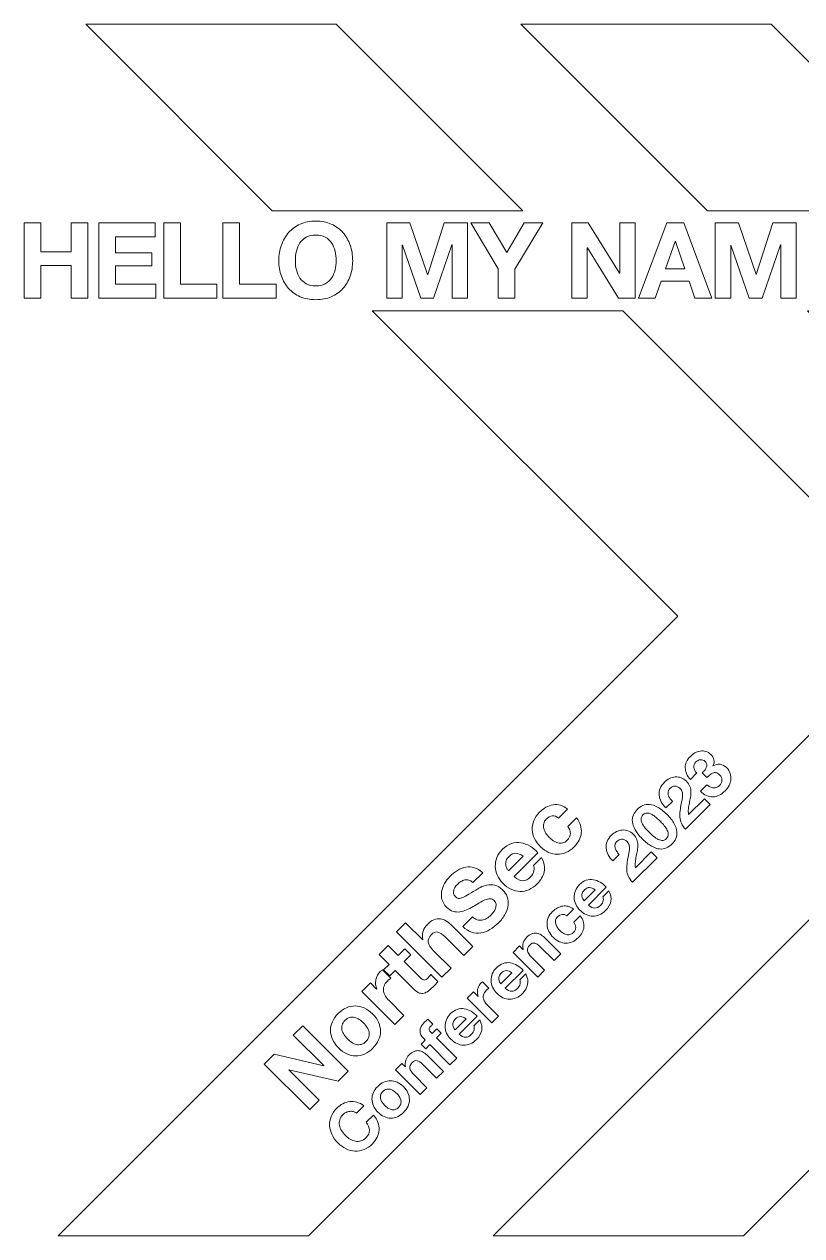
# Model space of a CAD drawing. Extents: x 460 to 1560, y 165 to 1069.
# Drawn here: x 460 to 1040, y 165 to 1069 of the extents above; entities that cross this region are included whole.
import ezdxf

# ---------------------------------------------------------------- set-up
doc = ezdxf.new("R2010")
doc.units = 0
doc.header["$MEASUREMENT"] = 0
doc.layers.add('pyramid', color=7, linetype='Continuous', lineweight=0)

# ---------------------------------------------------------------- blocks, each defined once
blk = doc.blocks.new('Block_0')
at = {"layer": 'pyramid', "color": 18, "lineweight": 0, "true_color": 0x000000}
for points in [[(831.45, 929.46), (692.36, 1068.55), (505.66, 1068.55), (644.75, 929.46)], [(1155.92, 929.46), (1016.83, 1068.55), (830.13, 1068.55), (969.22, 929.46)], [(472.11, 920.4), (472.11, 898.91), (494.78, 898.91), (494.78, 920.4), (507.1, 920.4), (507.1, 864.39), (494.78, 864.39), (494.78, 888.55), (472.11, 888.55), (472.11, 864.39), (459.79, 864.39), (459.79, 920.4)], [(557.38, 920.4), (557.38, 910.05), (527.81, 910.05), (527.81, 898.05), (554.95, 898.05), (554.95, 888.47), (527.81, 888.47), (527.81, 874.75), (558.01, 874.75), (558.01, 864.39), (515.49, 864.39), (515.49, 920.4)], [(576.21, 920.4), (576.21, 874.75), (603.5, 874.75), (603.5, 864.39), (563.89, 864.39), (563.89, 920.4)], [(620.29, 920.4), (620.29, 874.75), (647.59, 874.75), (647.59, 864.39), (607.97, 864.39), (607.97, 920.4)], [(747.37, 920.4), (760.47, 881.89), (760.62, 881.89), (773.02, 920.4), (790.35, 920.4), (790.35, 864.39), (778.82, 864.39), (778.82, 904.09), (778.67, 904.09), (764.94, 864.39), (755.45, 864.39), (741.72, 903.69), (741.56, 903.69), (741.56, 864.39), (730.03, 864.39), (730.03, 920.4)], [(792.71, 920.4), (806.52, 920.4), (819.61, 898.28), (832.64, 920.4), (846.36, 920.4), (825.58, 885.89), (825.58, 864.39), (813.26, 864.39), (813.26, 886.2)], [(880.25, 920.4), (903.63, 882.83), (903.79, 882.83), (903.79, 920.4), (915.32, 920.4), (915.32, 864.39), (903, 864.39), (879.7, 901.89), (879.55, 901.89), (879.55, 864.39), (868.02, 864.39), (868.02, 920.4)], [(951.64, 920.4), (972.58, 864.39), (959.8, 864.39), (955.56, 876.87), (934.62, 876.87), (930.22, 864.39), (917.83, 864.39), (939.01, 920.4)], [(992.35, 920.4), (1005.45, 881.89), (1005.61, 881.89), (1018, 920.4), (1035.34, 920.4), (1035.34, 864.39), (1023.81, 864.39), (1023.81, 904.09), (1023.65, 904.09), (1009.92, 864.39), (1000.43, 864.39), (986.7, 903.69), (986.54, 903.69), (986.54, 864.39), (975.01, 864.39), (975.01, 920.4)], [(952.34, 886.04), (945.28, 906.6), (945.13, 906.6), (937.83, 886.04)], [(906.04, 854.87), (719.34, 854.87), (947.08, 627.14), (485.04, 165.1), (671.74, 165.1), (1133.77, 627.14)], [(1230.51, 854.87), (1043.81, 854.87), (1271.55, 627.14), (809.51, 165.1), (996.21, 165.1), (1458.24, 627.14)], [(672.67, 259.2), (638.78, 293.09), (646.19, 300.49), (683.06, 291.9), (683.16, 292), (660.42, 314.73), (667.4, 321.7), (701.28, 287.82), (693.83, 280.37), (657.06, 288.96), (656.96, 288.86), (679.64, 266.18)]]:
    blk.add_lwpolyline(points, close=True, dxfattribs=at)
for points, knots in [([(651.51, 903.81), (652.76, 907.39), (654.57, 910.52), (656.92, 913.19), (659.28, 915.85), (662.16, 917.94), (665.59, 919.46), (669.01, 920.98), (672.87, 921.74), (677.16, 921.74), (681.5, 921.74), (685.37, 920.98), (688.77, 919.46), (692.17, 917.94), (695.05, 915.85), (697.4, 913.19), (699.75, 910.52), (701.56, 907.39), (702.81, 903.81), (704.07, 900.23), (704.69, 896.35), (704.69, 892.16), (704.69, 888.08), (704.07, 884.28), (702.81, 880.75), (701.56, 877.22), (699.75, 874.15), (697.4, 871.53), (695.05, 868.92), (692.17, 866.86), (688.77, 865.37), (685.37, 863.88), (681.5, 863.14), (677.16, 863.14), (672.87, 863.14), (669.01, 863.88), (665.59, 865.37), (662.16, 866.86), (659.28, 868.92), (656.92, 871.53), (654.57, 874.15), (652.76, 877.22), (651.51, 880.75), (650.25, 884.28), (649.63, 888.08), (649.63, 892.16), (649.63, 896.35), (650.25, 900.23), (651.51, 903.81)], [0, 0, 0, 0, 1, 1, 1, 2, 2, 2, 3, 3, 3, 4, 4, 4, 5, 5, 5, 6, 6, 6, 7, 7, 7, 8, 8, 8, 9, 9, 9, 10, 10, 10, 11, 11, 11, 12, 12, 12, 13, 13, 13, 14, 14, 14, 15, 15, 15, 16, 16, 16, 16]), ([(662.77, 885.3), (663.32, 883.08), (664.19, 881.08), (665.39, 879.3), (666.6, 877.52), (668.17, 876.09), (670.1, 875.02), (672.04, 873.95), (674.39, 873.41), (677.16, 873.41), (679.93, 873.41), (682.29, 873.95), (684.22, 875.02), (686.15, 876.09), (687.72, 877.52), (688.93, 879.3), (690.13, 881.08), (691.01, 883.08), (691.56, 885.3), (692.1, 887.52), (692.38, 889.81), (692.38, 892.16), (692.38, 894.62), (692.1, 897), (691.56, 899.3), (691.01, 901.6), (690.13, 903.66), (688.93, 905.46), (687.72, 907.26), (686.15, 908.7), (684.22, 909.77), (682.29, 910.84), (679.93, 911.38), (677.16, 911.38), (674.39, 911.38), (672.04, 910.84), (670.1, 909.77), (668.17, 908.7), (666.6, 907.26), (665.39, 905.46), (664.19, 903.66), (663.32, 901.6), (662.77, 899.3), (662.22, 897), (661.94, 894.62), (661.94, 892.16), (661.94, 889.81), (662.22, 887.52), (662.77, 885.3)], [0, 0, 0, 0, 1, 1, 1, 2, 2, 2, 3, 3, 3, 4, 4, 4, 5, 5, 5, 6, 6, 6, 7, 7, 7, 8, 8, 8, 9, 9, 9, 10, 10, 10, 11, 11, 11, 12, 12, 12, 13, 13, 13, 14, 14, 14, 15, 15, 15, 16, 16, 16, 16]), ([(985.31, 500.81), (984.55, 499.34), (983.57, 497.99), (982.36, 496.78), (980.96, 495.38), (979.48, 494.31), (977.93, 493.56), (976.37, 492.82), (974.81, 492.42), (973.23, 492.39), (971.65, 492.35), (970.09, 492.67), (968.53, 493.35), (966.98, 494.03), (965.49, 495.1), (964.06, 496.57), (964.06, 496.57), (968.87, 501.38), (968.87, 501.38), (969.56, 500.73), (970.3, 500.21), (971.09, 499.79), (971.89, 499.38), (972.68, 499.13), (973.48, 499.04), (974.27, 498.96), (975.07, 499.06), (975.86, 499.33), (976.66, 499.6), (977.42, 500.1), (978.16, 500.84), (979.3, 501.98), (979.91, 503.29), (979.99, 504.77), (980.07, 506.26), (979.51, 507.6), (978.3, 508.81), (977.35, 509.76), (976.44, 510.3), (975.58, 510.43), (974.71, 510.56), (973.88, 510.46), (973.09, 510.11), (972.29, 509.77), (971.54, 509.28), (970.83, 508.64), (970.11, 508), (969.45, 507.37), (968.83, 506.75), (968.83, 506.75), (965.27, 510.31), (965.27, 510.31), (965.87, 510.81), (966.45, 511.39), (967.02, 512.05), (967.59, 512.72), (968.03, 513.43), (968.34, 514.19), (968.64, 514.95), (968.76, 515.71), (968.67, 516.48), (968.59, 517.26), (968.19, 518), (967.48, 518.71), (966.41, 519.78), (965.24, 520.24), (963.96, 520.1), (962.68, 519.95), (961.57, 519.42), (960.65, 518.5), (959.37, 517.21), (958.82, 515.83), (959.01, 514.33), (959.2, 512.84), (959.95, 511.46), (961.25, 510.2), (961.25, 510.2), (956.45, 505.4), (956.45, 505.4), (955.21, 506.73), (954.28, 508.13), (953.64, 509.6), (953, 511.07), (952.67, 512.56), (952.66, 514.07), (952.64, 515.57), (952.95, 517.05), (953.58, 518.51), (954.21, 519.97), (955.17, 521.34), (956.45, 522.62), (957.45, 523.62), (958.59, 524.47), (959.88, 525.17), (961.18, 525.87), (962.52, 526.32), (963.9, 526.52), (965.29, 526.72), (966.66, 526.65), (968.02, 526.29), (969.37, 525.93), (970.6, 525.2), (971.72, 524.08), (972.93, 522.87), (973.7, 521.51), (974.05, 520.01), (974.39, 518.5), (974.15, 517), (973.32, 515.51), (973.32, 515.51), (973.39, 515.44), (973.39, 515.44), (975.07, 516.5), (976.82, 516.92), (978.62, 516.68), (980.43, 516.44), (982.04, 515.61), (983.46, 514.19), (984.77, 512.88), (985.68, 511.46), (986.19, 509.94), (986.7, 508.4), (986.87, 506.87), (986.7, 505.33), (986.54, 503.78), (986.07, 502.28), (985.31, 500.81)], [0, 0, 0, 0, 1, 1, 1, 2, 2, 2, 3, 3, 3, 4, 4, 4, 5, 5, 5, 6, 6, 6, 7, 7, 7, 8, 8, 8, 9, 9, 9, 10, 10, 10, 11, 11, 11, 12, 12, 12, 13, 13, 13, 14, 14, 14, 15, 15, 15, 16, 16, 16, 17, 17, 17, 18, 18, 18, 19, 19, 19, 20, 20, 20, 21, 21, 21, 22, 22, 22, 23, 23, 23, 24, 24, 24, 25, 25, 25, 26, 26, 26, 27, 27, 27, 28, 28, 28, 29, 29, 29, 30, 30, 30, 31, 31, 31, 32, 32, 32, 33, 33, 33, 34, 34, 34, 35, 35, 35, 36, 36, 36, 37, 37, 37, 38, 38, 38, 39, 39, 39, 40, 40, 40, 41, 41, 41, 42, 42, 42, 42]), ([(952.96, 468.31), (951.51, 469.76), (950.46, 471.22), (949.81, 472.71), (949.16, 474.19), (948.77, 475.71), (948.63, 477.26), (948.5, 478.82), (948.56, 480.43), (948.81, 482.1), (949.06, 483.78), (949.35, 485.51), (949.69, 487.32), (949.85, 488.24), (950.05, 489.21), (950.27, 490.22), (950.5, 491.23), (950.63, 492.22), (950.66, 493.21), (950.7, 494.19), (950.59, 495.15), (950.35, 496.09), (950.1, 497.03), (949.59, 497.88), (948.83, 498.64), (947.62, 499.85), (946.33, 500.44), (944.95, 500.41), (943.57, 500.39), (942.34, 499.83), (941.25, 498.74), (940.51, 498.01), (940.06, 497.21), (939.9, 496.36), (939.73, 495.5), (939.77, 494.64), (940.02, 493.78), (940.27, 492.91), (940.67, 492.07), (941.21, 491.27), (941.76, 490.46), (942.37, 489.72), (943.03, 489.06), (943.03, 489.06), (938.19, 484.22), (938.19, 484.22), (936.72, 485.59), (935.56, 487.08), (934.72, 488.69), (933.88, 490.29), (933.38, 491.93), (933.22, 493.6), (933.07, 495.27), (933.31, 496.94), (933.95, 498.6), (934.59, 500.26), (935.66, 501.84), (937.16, 503.33), (938.3, 504.47), (939.56, 505.38), (940.95, 506.06), (942.34, 506.73), (943.75, 507.13), (945.2, 507.25), (946.65, 507.37), (948.09, 507.17), (949.52, 506.66), (950.96, 506.15), (952.28, 505.29), (953.49, 504.08), (954.75, 502.82), (955.63, 501.54), (956.13, 500.24), (956.63, 498.93), (956.89, 497.6), (956.93, 496.23), (956.96, 494.87), (956.84, 493.48), (956.57, 492.07), (956.3, 490.66), (956.02, 489.24), (955.72, 487.83), (955.42, 486.42), (955.19, 484.99), (955.02, 483.54), (954.86, 482.1), (954.89, 480.64), (955.13, 479.17), (955.13, 479.17), (966.91, 490.95), (966.91, 490.95), (966.91, 490.95), (971.25, 486.6), (971.25, 486.6), (971.25, 486.6), (952.96, 468.31), (952.96, 468.31)], [0, 0, 0, 0, 1, 1, 1, 2, 2, 2, 3, 3, 3, 4, 4, 4, 5, 5, 5, 6, 6, 6, 7, 7, 7, 8, 8, 8, 9, 9, 9, 10, 10, 10, 11, 11, 11, 12, 12, 12, 13, 13, 13, 14, 14, 14, 15, 15, 15, 16, 16, 16, 17, 17, 17, 18, 18, 18, 19, 19, 19, 20, 20, 20, 21, 21, 21, 22, 22, 22, 23, 23, 23, 24, 24, 24, 25, 25, 25, 26, 26, 26, 27, 27, 27, 28, 28, 28, 29, 29, 29, 30, 30, 30, 31, 31, 31, 32, 32, 32, 32]), ([(839.71, 474.66), (840.6, 476.87), (842.04, 478.98), (844.03, 480.97), (845.49, 482.42), (847.08, 483.64), (848.8, 484.6), (850.53, 485.56), (852.31, 486.19), (854.14, 486.47), (855.98, 486.76), (857.8, 486.66), (859.62, 486.17), (861.44, 485.68), (863.19, 484.69), (864.87, 483.2), (864.87, 483.2), (858.27, 476.6), (858.27, 476.6), (855.01, 478.98), (851.94, 478.72), (849.06, 475.84), (847.99, 474.77), (847.33, 473.62), (847.1, 472.4), (846.86, 471.18), (846.9, 469.96), (847.21, 468.73), (847.53, 467.49), (848.06, 466.31), (848.8, 465.19), (849.55, 464.07), (850.38, 463.05), (851.3, 462.13), (852.18, 461.24), (853.18, 460.44), (854.28, 459.71), (855.39, 458.98), (856.53, 458.46), (857.7, 458.14), (858.87, 457.83), (860.06, 457.79), (861.26, 458.05), (862.46, 458.3), (863.59, 458.95), (864.63, 459.99), (866.24, 461.61), (867.03, 463.3), (867, 465.07), (866.97, 466.84), (866.31, 468.6), (865.01, 470.34), (865.01, 470.34), (871.51, 476.84), (871.51, 476.84), (874.33, 473.14), (875.55, 469.39), (875.16, 465.59), (874.79, 461.8), (872.97, 458.27), (869.71, 455.01), (867.87, 453.18), (865.88, 451.8), (863.73, 450.88), (861.58, 449.96), (859.41, 449.52), (857.23, 449.55), (855.04, 449.58), (852.89, 450.07), (850.75, 451), (848.61, 451.93), (846.63, 453.32), (844.79, 455.15), (842.89, 457.05), (841.41, 459.09), (840.33, 461.28), (839.26, 463.46), (838.66, 465.68), (838.55, 467.94), (838.44, 470.2), (838.83, 472.44), (839.71, 474.66)], [0, 0, 0, 0, 1, 1, 1, 2, 2, 2, 3, 3, 3, 4, 4, 4, 5, 5, 5, 6, 6, 6, 7, 7, 7, 8, 8, 8, 9, 9, 9, 10, 10, 10, 11, 11, 11, 12, 12, 12, 13, 13, 13, 14, 14, 14, 15, 15, 15, 16, 16, 16, 17, 17, 17, 18, 18, 18, 19, 19, 19, 20, 20, 20, 21, 21, 21, 22, 22, 22, 23, 23, 23, 24, 24, 24, 25, 25, 25, 26, 26, 26, 27, 27, 27, 27]), ([(945.65, 461.35), (944.97, 459.82), (944, 458.43), (942.75, 457.17), (941.51, 455.93), (940.13, 454.98), (938.6, 454.3), (937.07, 453.63), (935.39, 453.37), (933.56, 453.54), (931.73, 453.7), (929.74, 454.38), (927.58, 455.57), (925.42, 456.75), (923.1, 458.59), (920.61, 461.08), (918.19, 463.51), (916.4, 465.78), (915.23, 467.92), (914.07, 470.05), (913.4, 472.04), (913.24, 473.86), (913.07, 475.69), (913.33, 477.37), (914, 478.9), (914.68, 480.43), (915.64, 481.81), (916.87, 483.04), (918.13, 484.3), (919.52, 485.27), (921.05, 485.95), (922.58, 486.62), (924.27, 486.88), (926.1, 486.73), (927.94, 486.58), (929.93, 485.92), (932.07, 484.76), (934.2, 483.59), (936.48, 481.8), (938.9, 479.38), (941.39, 476.89), (943.23, 474.56), (944.42, 472.4), (945.61, 470.24), (946.27, 468.24), (946.43, 466.41), (946.58, 464.57), (946.32, 462.88), (945.65, 461.35)], [0, 0, 0, 0, 1, 1, 1, 2, 2, 2, 3, 3, 3, 4, 4, 4, 5, 5, 5, 6, 6, 6, 7, 7, 7, 8, 8, 8, 9, 9, 9, 10, 10, 10, 11, 11, 11, 12, 12, 12, 13, 13, 13, 14, 14, 14, 15, 15, 15, 16, 16, 16, 16]), ([(936.36, 471.67), (935.4, 472.73), (934.56, 473.61), (933.85, 474.33), (933.42, 474.75), (932.9, 475.26), (932.28, 475.86), (931.66, 476.45), (930.99, 477.02), (930.27, 477.58), (929.54, 478.14), (928.79, 478.66), (928.01, 479.13), (927.23, 479.61), (926.43, 479.94), (925.62, 480.13), (924.82, 480.32), (924.02, 480.33), (923.24, 480.16), (922.46, 480), (921.72, 479.57), (921.03, 478.88), (920.34, 478.19), (919.92, 477.46), (919.77, 476.69), (919.62, 475.92), (919.64, 475.14), (919.84, 474.34), (920.04, 473.55), (920.37, 472.75), (920.84, 471.96), (921.3, 471.16), (921.82, 470.41), (922.39, 469.7), (922.96, 468.99), (923.54, 468.32), (924.13, 467.7), (924.72, 467.09), (925.23, 466.57), (925.66, 466.14), (926.37, 465.43), (927.26, 464.59), (928.31, 463.63), (929.37, 462.67), (930.49, 461.84), (931.67, 461.16), (932.86, 460.47), (934.06, 460.06), (935.27, 459.95), (936.48, 459.83), (937.6, 460.28), (938.62, 461.3), (939.66, 462.34), (940.13, 463.47), (940.02, 464.7), (939.92, 465.92), (939.52, 467.12), (938.83, 468.31), (938.14, 469.5), (937.32, 470.62), (936.36, 471.67)], [0, 0, 0, 0, 1, 1, 1, 2, 2, 2, 3, 3, 3, 4, 4, 4, 5, 5, 5, 6, 6, 6, 7, 7, 7, 8, 8, 8, 9, 9, 9, 10, 10, 10, 11, 11, 11, 12, 12, 12, 13, 13, 13, 14, 14, 14, 15, 15, 15, 16, 16, 16, 17, 17, 17, 18, 18, 18, 19, 19, 19, 20, 20, 20, 20]), ([(913.38, 428.73), (911.93, 430.18), (910.88, 431.64), (910.23, 433.13), (909.58, 434.61), (909.19, 436.13), (909.06, 437.68), (908.93, 439.24), (908.99, 440.85), (909.23, 442.52), (909.48, 444.2), (909.77, 445.93), (910.11, 447.74), (910.27, 448.66), (910.47, 449.63), (910.69, 450.64), (910.92, 451.65), (911.05, 452.64), (911.09, 453.63), (911.12, 454.61), (911.01, 455.57), (910.77, 456.51), (910.52, 457.45), (910.01, 458.3), (909.25, 459.06), (908.04, 460.27), (906.75, 460.86), (905.37, 460.84), (904, 460.81), (902.76, 460.25), (901.67, 459.16), (900.93, 458.43), (900.49, 457.63), (900.32, 456.78), (900.15, 455.92), (900.19, 455.06), (900.44, 454.2), (900.69, 453.33), (901.09, 452.5), (901.63, 451.69), (902.18, 450.88), (902.79, 450.15), (903.45, 449.48), (903.45, 449.48), (898.61, 444.64), (898.61, 444.64), (897.14, 446.02), (895.98, 447.51), (895.14, 449.11), (894.3, 450.71), (893.8, 452.35), (893.65, 454.02), (893.49, 455.69), (893.73, 457.36), (894.37, 459.02), (895.02, 460.68), (896.08, 462.26), (897.58, 463.75), (898.72, 464.89), (899.98, 465.8), (901.37, 466.48), (902.76, 467.16), (904.18, 467.55), (905.62, 467.67), (907.07, 467.79), (908.51, 467.59), (909.95, 467.08), (911.38, 466.57), (912.7, 465.71), (913.91, 464.5), (915.17, 463.24), (916.05, 461.96), (916.55, 460.66), (917.05, 459.35), (917.31, 458.02), (917.35, 456.65), (917.39, 455.29), (917.27, 453.9), (916.99, 452.49), (916.72, 451.08), (916.44, 449.66), (916.14, 448.26), (915.84, 446.84), (915.61, 445.41), (915.45, 443.97), (915.28, 442.52), (915.32, 441.06), (915.55, 439.59), (915.55, 439.59), (927.33, 451.37), (927.33, 451.37), (927.33, 451.37), (931.68, 447.03), (931.68, 447.03), (931.68, 447.03), (913.38, 428.73), (913.38, 428.73)], [0, 0, 0, 0, 1, 1, 1, 2, 2, 2, 3, 3, 3, 4, 4, 4, 5, 5, 5, 6, 6, 6, 7, 7, 7, 8, 8, 8, 9, 9, 9, 10, 10, 10, 11, 11, 11, 12, 12, 12, 13, 13, 13, 14, 14, 14, 15, 15, 15, 16, 16, 16, 17, 17, 17, 18, 18, 18, 19, 19, 19, 20, 20, 20, 21, 21, 21, 22, 22, 22, 23, 23, 23, 24, 24, 24, 25, 25, 25, 26, 26, 26, 27, 27, 27, 28, 28, 28, 29, 29, 29, 30, 30, 30, 31, 31, 31, 32, 32, 32, 32]), ([(812.26, 447.2), (813.13, 449.4), (814.5, 451.44), (816.37, 453.3), (818.45, 455.39), (820.68, 456.81), (823.03, 457.55), (825.39, 458.29), (827.75, 458.48), (830.11, 458.12), (832.46, 457.76), (834.73, 456.92), (836.92, 455.63), (839.1, 454.33), (841.08, 452.67), (842.85, 450.64), (842.85, 450.64), (825.15, 432.94), (825.15, 432.94), (827.42, 430.86), (829.56, 429.83), (831.55, 429.86), (833.55, 429.89), (835.49, 430.86), (837.39, 432.75), (838.75, 434.11), (839.58, 435.62), (839.88, 437.29), (840.18, 438.95), (840.06, 440.27), (839.53, 441.25), (839.53, 441.25), (845.46, 447.18), (845.46, 447.18), (847.45, 443.29), (848.1, 439.73), (847.4, 436.5), (846.71, 433.27), (844.97, 430.27), (842.18, 427.49), (840.25, 425.56), (838.2, 424.12), (836.04, 423.19), (833.87, 422.26), (831.68, 421.82), (829.46, 421.89), (827.25, 421.95), (825.06, 422.48), (822.89, 423.48), (820.73, 424.47), (818.69, 425.92), (816.79, 427.82), (814.96, 429.65), (813.55, 431.66), (812.57, 433.84), (811.59, 436.03), (811.08, 438.25), (811.03, 440.51), (810.98, 442.77), (811.39, 445.01), (812.26, 447.2)], [0, 0, 0, 0, 1, 1, 1, 2, 2, 2, 3, 3, 3, 4, 4, 4, 5, 5, 5, 6, 6, 6, 7, 7, 7, 8, 8, 8, 9, 9, 9, 10, 10, 10, 11, 11, 11, 12, 12, 12, 13, 13, 13, 14, 14, 14, 15, 15, 15, 16, 16, 16, 17, 17, 17, 18, 18, 18, 19, 19, 19, 20, 20, 20, 20]), ([(820.87, 437.21), (820.87, 437.21), (831.84, 448.18), (831.84, 448.18), (829.81, 449.57), (827.95, 450.3), (826.26, 450.38), (824.57, 450.46), (822.9, 449.68), (821.26, 448.03), (820.18, 446.96), (819.47, 445.88), (819.12, 444.81), (818.77, 443.73), (818.65, 442.71), (818.76, 441.75), (818.88, 440.78), (819.14, 439.91), (819.57, 439.14), (820, 438.36), (820.43, 437.72), (820.87, 437.21)], [0, 0, 0, 0, 1, 1, 1, 2, 2, 2, 3, 3, 3, 4, 4, 4, 5, 5, 5, 6, 6, 6, 7, 7, 7, 7]), ([(771, 421.89), (771.35, 423.94), (772.07, 425.93), (773.18, 427.87), (774.29, 429.79), (775.6, 431.52), (777.12, 433.04), (778.89, 434.81), (780.79, 436.31), (782.81, 437.55), (784.84, 438.78), (786.93, 439.59), (789.08, 439.97), (791.23, 440.35), (793.37, 440.22), (795.49, 439.59), (797.6, 438.96), (799.65, 437.66), (801.61, 435.7), (801.61, 435.7), (794.39, 428.48), (794.39, 428.48), (793.32, 429.43), (792.27, 430.06), (791.24, 430.36), (790.21, 430.66), (789.2, 430.7), (788.23, 430.48), (787.24, 430.26), (786.29, 429.84), (785.35, 429.22), (784.42, 428.6), (783.49, 427.83), (782.58, 426.92), (781.98, 426.32), (781.44, 425.65), (780.96, 424.92), (780.49, 424.2), (780.17, 423.43), (779.99, 422.62), (779.82, 421.81), (779.81, 421.02), (779.97, 420.23), (780.13, 419.43), (780.57, 418.67), (781.3, 417.95), (781.96, 417.28), (782.63, 416.87), (783.29, 416.71), (783.96, 416.55), (784.83, 416.67), (785.92, 417.07), (787.01, 417.46), (788.39, 418.14), (790.05, 419.11), (791.71, 420.07), (793.87, 421.35), (796.53, 422.93), (797.29, 423.44), (798.4, 424.09), (799.85, 424.88), (801.31, 425.67), (802.95, 426.25), (804.79, 426.63), (806.62, 427.01), (808.55, 426.99), (810.58, 426.59), (812.6, 426.17), (814.56, 425.02), (816.46, 423.12), (818.01, 421.57), (819.15, 419.83), (819.88, 417.9), (820.61, 415.97), (820.86, 413.93), (820.64, 411.78), (820.42, 409.63), (819.7, 407.4), (818.48, 405.11), (817.26, 402.82), (815.5, 400.51), (813.19, 398.21), (811.32, 396.34), (809.28, 394.76), (807.07, 393.46), (804.85, 392.16), (802.58, 391.33), (800.26, 390.97), (797.93, 390.6), (795.61, 390.78), (793.3, 391.51), (790.99, 392.24), (788.81, 393.66), (786.75, 395.79), (786.75, 395.79), (793.97, 403), (793.97, 403), (795.11, 401.86), (796.28, 401.1), (797.48, 400.72), (798.68, 400.34), (799.87, 400.24), (801.04, 400.44), (802.21, 400.63), (803.37, 401.06), (804.53, 401.74), (805.68, 402.42), (806.75, 403.25), (807.73, 404.23), (808.4, 404.9), (809.05, 405.66), (809.7, 406.53), (810.35, 407.4), (810.85, 408.33), (811.19, 409.31), (811.54, 410.29), (811.66, 411.28), (811.55, 412.28), (811.44, 413.27), (810.96, 414.2), (810.1, 415.05), (809.19, 415.97), (808.15, 416.42), (806.99, 416.41), (805.84, 416.39), (804.6, 416.1), (803.27, 415.53), (801.94, 414.96), (800.53, 414.21), (799.05, 413.3), (797.56, 412.38), (796.03, 411.48), (794.44, 410.59), (792.86, 409.64), (791.24, 408.8), (789.58, 408.05), (787.92, 407.31), (786.25, 406.83), (784.57, 406.6), (782.89, 406.38), (781.22, 406.53), (779.54, 407.03), (777.86, 407.54), (776.25, 408.57), (774.7, 410.12), (772.96, 411.86), (771.82, 413.74), (771.28, 415.76), (770.74, 417.79), (770.65, 419.83), (771, 421.89)], [0, 0, 0, 0, 1, 1, 1, 2, 2, 2, 3, 3, 3, 4, 4, 4, 5, 5, 5, 6, 6, 6, 7, 7, 7, 8, 8, 8, 9, 9, 9, 10, 10, 10, 11, 11, 11, 12, 12, 12, 13, 13, 13, 14, 14, 14, 15, 15, 15, 16, 16, 16, 17, 17, 17, 18, 18, 18, 19, 19, 19, 20, 20, 20, 21, 21, 21, 22, 22, 22, 23, 23, 23, 24, 24, 24, 25, 25, 25, 26, 26, 26, 27, 27, 27, 28, 28, 28, 29, 29, 29, 30, 30, 30, 31, 31, 31, 32, 32, 32, 33, 33, 33, 34, 34, 34, 35, 35, 35, 36, 36, 36, 37, 37, 37, 38, 38, 38, 39, 39, 39, 40, 40, 40, 41, 41, 41, 42, 42, 42, 43, 43, 43, 44, 44, 44, 45, 45, 45, 46, 46, 46, 47, 47, 47, 48, 48, 48, 49, 49, 49, 50, 50, 50, 50]), ([(897.11, 414.39), (896.59, 411.97), (895.29, 409.71), (893.2, 407.62), (891.75, 406.18), (890.22, 405.1), (888.59, 404.4), (886.97, 403.7), (885.32, 403.38), (883.66, 403.43), (882, 403.47), (880.36, 403.87), (878.73, 404.62), (877.11, 405.36), (875.58, 406.45), (874.16, 407.87), (872.78, 409.25), (871.72, 410.76), (870.99, 412.39), (870.26, 414.03), (869.87, 415.7), (869.83, 417.39), (869.8, 419.09), (870.11, 420.76), (870.76, 422.41), (871.41, 424.06), (872.44, 425.59), (873.84, 426.99), (875.4, 428.55), (877.07, 429.62), (878.84, 430.17), (880.61, 430.73), (882.37, 430.87), (884.14, 430.6), (885.91, 430.33), (887.61, 429.7), (889.25, 428.73), (890.89, 427.76), (892.37, 426.51), (893.7, 424.99), (893.7, 424.99), (880.42, 411.72), (880.42, 411.72), (882.13, 410.15), (883.73, 409.38), (885.23, 409.41), (886.72, 409.43), (888.18, 410.15), (889.61, 411.58), (890.63, 412.6), (891.25, 413.73), (891.47, 414.97), (891.7, 416.22), (891.61, 417.21), (891.21, 417.95), (891.21, 417.95), (895.66, 422.4), (895.66, 422.4), (897.15, 419.48), (897.64, 416.81), (897.11, 414.39)], [0, 0, 0, 0, 1, 1, 1, 2, 2, 2, 3, 3, 3, 4, 4, 4, 5, 5, 5, 6, 6, 6, 7, 7, 7, 8, 8, 8, 9, 9, 9, 10, 10, 10, 11, 11, 11, 12, 12, 12, 13, 13, 13, 14, 14, 14, 15, 15, 15, 16, 16, 16, 17, 17, 17, 18, 18, 18, 19, 19, 19, 20, 20, 20, 20]), ([(881.26, 424.8), (879.99, 424.86), (878.74, 424.27), (877.5, 423.04), (876.7, 422.23), (876.16, 421.42), (875.9, 420.62), (875.64, 419.81), (875.55, 419.05), (875.64, 418.32), (875.72, 417.6), (875.92, 416.94), (876.24, 416.36), (876.56, 415.78), (876.89, 415.3), (877.22, 414.92), (877.22, 414.92), (885.44, 423.14), (885.44, 423.14), (883.92, 424.19), (882.53, 424.74), (881.26, 424.8)], [0, 0, 0, 0, 1, 1, 1, 2, 2, 2, 3, 3, 3, 4, 4, 4, 5, 5, 5, 6, 6, 6, 7, 7, 7, 7]), ([(877.08, 395.35), (876.79, 392.5), (875.43, 389.85), (872.98, 387.41), (871.61, 386.03), (870.11, 385), (868.5, 384.31), (866.89, 383.62), (865.26, 383.29), (863.62, 383.31), (861.99, 383.34), (860.37, 383.7), (858.76, 384.4), (857.16, 385.1), (855.67, 386.14), (854.3, 387.51), (852.87, 388.94), (851.76, 390.47), (850.95, 392.11), (850.15, 393.74), (849.7, 395.41), (849.62, 397.11), (849.53, 398.8), (849.82, 400.48), (850.49, 402.14), (851.15, 403.8), (852.23, 405.38), (853.73, 406.88), (854.82, 407.97), (856.01, 408.88), (857.3, 409.6), (858.6, 410.32), (859.93, 410.79), (861.31, 411.01), (862.69, 411.22), (864.05, 411.14), (865.42, 410.77), (866.79, 410.41), (868.1, 409.67), (869.35, 408.55), (869.35, 408.55), (864.41, 403.6), (864.41, 403.6), (861.96, 405.38), (859.66, 405.19), (857.5, 403.03), (856.69, 402.23), (856.2, 401.37), (856.02, 400.45), (855.84, 399.54), (855.87, 398.62), (856.11, 397.69), (856.35, 396.77), (856.75, 395.88), (857.3, 395.04), (857.86, 394.2), (858.49, 393.44), (859.17, 392.75), (859.84, 392.08), (860.59, 391.48), (861.42, 390.93), (862.25, 390.38), (863.1, 389.99), (863.98, 389.76), (864.86, 389.52), (865.75, 389.5), (866.65, 389.69), (867.55, 389.88), (868.39, 390.36), (869.17, 391.14), (870.39, 392.36), (870.98, 393.62), (870.96, 394.95), (870.93, 396.28), (870.43, 397.6), (869.46, 398.91), (869.46, 398.91), (874.33, 403.78), (874.33, 403.78), (876.45, 401), (877.36, 398.19), (877.08, 395.35)], [0, 0, 0, 0, 1, 1, 1, 2, 2, 2, 3, 3, 3, 4, 4, 4, 5, 5, 5, 6, 6, 6, 7, 7, 7, 8, 8, 8, 9, 9, 9, 10, 10, 10, 11, 11, 11, 12, 12, 12, 13, 13, 13, 14, 14, 14, 15, 15, 15, 16, 16, 16, 17, 17, 17, 18, 18, 18, 19, 19, 19, 20, 20, 20, 21, 21, 21, 22, 22, 22, 23, 23, 23, 24, 24, 24, 25, 25, 25, 26, 26, 26, 27, 27, 27, 27]), ([(744.14, 398.44), (744.14, 398.44), (756.9, 385.68), (756.9, 385.68), (756.9, 385.68), (757.05, 385.82), (757.05, 385.82), (756.48, 388.1), (756.53, 390.22), (757.21, 392.2), (757.89, 394.18), (758.86, 395.8), (760.13, 397.07), (761.93, 398.87), (763.66, 400.1), (765.3, 400.77), (766.95, 401.43), (768.54, 401.66), (770.07, 401.46), (771.61, 401.25), (773.13, 400.66), (774.65, 399.68), (776.17, 398.69), (777.69, 397.45), (779.21, 395.93), (779.21, 395.93), (794.3, 380.84), (794.3, 380.84), (794.3, 380.84), (787.56, 374.1), (787.56, 374.1), (787.56, 374.1), (773.7, 387.95), (773.7, 387.95), (771.68, 389.98), (769.85, 391.17), (768.22, 391.54), (766.59, 391.9), (764.97, 391.28), (763.36, 389.66), (761.52, 387.83), (760.74, 385.95), (761.01, 384.04), (761.28, 382.12), (762.66, 379.92), (765.16, 377.42), (765.16, 377.42), (778.02, 364.56), (778.02, 364.56), (778.02, 364.56), (771.28, 357.82), (771.28, 357.82), (771.28, 357.82), (737.4, 391.7), (737.4, 391.7), (737.4, 391.7), (744.14, 398.44), (744.14, 398.44)], [0, 0, 0, 0, 1, 1, 1, 2, 2, 2, 3, 3, 3, 4, 4, 4, 5, 5, 5, 6, 6, 6, 7, 7, 7, 8, 8, 8, 9, 9, 9, 10, 10, 10, 11, 11, 11, 12, 12, 12, 13, 13, 13, 14, 14, 14, 15, 15, 15, 16, 16, 16, 17, 17, 17, 18, 18, 18, 19, 19, 19, 19]), ([(854.9, 370.25), (854.9, 370.25), (844.51, 380.65), (844.51, 380.65), (842.99, 382.16), (841.62, 383.06), (840.4, 383.33), (839.18, 383.61), (837.96, 383.14), (836.75, 381.93), (835.37, 380.55), (834.79, 379.15), (834.99, 377.71), (835.19, 376.27), (836.23, 374.62), (838.1, 372.74), (838.1, 372.74), (847.75, 363.1), (847.75, 363.1), (847.75, 363.1), (842.69, 358.04), (842.69, 358.04), (842.69, 358.04), (824.29, 376.45), (824.29, 376.45), (824.29, 376.45), (829.1, 381.25), (829.1, 381.25), (829.1, 381.25), (831.66, 378.69), (831.66, 378.69), (831.66, 378.69), (831.77, 378.79), (831.77, 378.79), (831.34, 380.5), (831.39, 382.11), (831.93, 383.62), (832.46, 385.12), (833.26, 386.41), (834.33, 387.48), (835.68, 388.83), (836.98, 389.76), (838.21, 390.26), (839.44, 390.75), (840.64, 390.93), (841.79, 390.77), (842.94, 390.62), (844.08, 390.17), (845.22, 389.44), (846.36, 388.7), (847.5, 387.76), (848.64, 386.63), (848.64, 386.63), (859.96, 375.31), (859.96, 375.31), (859.96, 375.31), (854.9, 370.25), (854.9, 370.25)], [0, 0, 0, 0, 1, 1, 1, 2, 2, 2, 3, 3, 3, 4, 4, 4, 5, 5, 5, 6, 6, 6, 7, 7, 7, 8, 8, 8, 9, 9, 9, 10, 10, 10, 11, 11, 11, 12, 12, 12, 13, 13, 13, 14, 14, 14, 15, 15, 15, 16, 16, 16, 17, 17, 17, 18, 18, 18, 19, 19, 19, 19]), ([(731.23, 381.55), (731.23, 381.55), (738.59, 374.19), (738.59, 374.19), (738.59, 374.19), (743.52, 379.13), (743.52, 379.13), (743.52, 379.13), (748.03, 374.62), (748.03, 374.62), (748.03, 374.62), (743.09, 369.68), (743.09, 369.68), (743.09, 369.68), (755.24, 357.54), (755.24, 357.54), (756.38, 356.4), (757.33, 355.83), (758.09, 355.83), (758.85, 355.83), (759.8, 356.4), (760.94, 357.54), (761.32, 357.91), (761.67, 358.29), (761.98, 358.67), (762.3, 359.05), (762.58, 359.43), (762.84, 359.81), (762.84, 359.81), (768.06, 354.59), (768.06, 354.59), (767.58, 353.93), (767.01, 353.23), (766.35, 352.5), (765.68, 351.78), (765.02, 351.08), (764.36, 350.42), (763.31, 349.37), (762.25, 348.45), (761.17, 347.66), (760.1, 346.87), (759, 346.33), (757.88, 346.03), (756.75, 345.73), (755.61, 345.75), (754.44, 346.1), (753.27, 346.45), (752.06, 347.24), (750.83, 348.47), (750.83, 348.47), (736.36, 362.94), (736.36, 362.94), (736.36, 362.94), (732.27, 358.86), (732.27, 358.86), (732.27, 358.86), (727.76, 363.37), (727.76, 363.37), (727.76, 363.37), (731.85, 367.45), (731.85, 367.45), (731.85, 367.45), (724.49, 374.81), (724.49, 374.81), (724.49, 374.81), (731.23, 381.55), (731.23, 381.55)], [0, 0, 0, 0, 1, 1, 1, 2, 2, 2, 3, 3, 3, 4, 4, 4, 5, 5, 5, 6, 6, 6, 7, 7, 7, 8, 8, 8, 9, 9, 9, 10, 10, 10, 11, 11, 11, 12, 12, 12, 13, 13, 13, 14, 14, 14, 15, 15, 15, 16, 16, 16, 17, 17, 17, 18, 18, 18, 19, 19, 19, 20, 20, 20, 21, 21, 21, 22, 22, 22, 22]), ([(717.99, 353.6), (717.99, 353.6), (722.55, 349.04), (722.55, 349.04), (722.55, 349.04), (722.64, 349.13), (722.64, 349.13), (722.2, 350.21), (721.92, 351.34), (721.81, 352.53), (721.7, 353.71), (721.76, 354.89), (722, 356.04), (722.24, 357.19), (722.62, 358.29), (723.16, 359.34), (723.7, 360.38), (724.4, 361.33), (725.25, 362.19), (725.69, 362.63), (726.26, 363.04), (726.96, 363.42), (726.96, 363.42), (733.22, 357.16), (733.22, 357.16), (732.84, 356.9), (732.41, 356.58), (731.92, 356.18), (731.43, 355.79), (730.98, 355.38), (730.56, 354.97), (729.33, 353.74), (728.49, 352.49), (728.05, 351.22), (727.61, 349.96), (727.48, 348.71), (727.67, 347.47), (727.86, 346.24), (728.32, 345.04), (729.05, 343.87), (729.77, 342.7), (730.69, 341.56), (731.8, 340.45), (731.8, 340.45), (742.86, 329.39), (742.86, 329.39), (742.86, 329.39), (736.12, 322.65), (736.12, 322.65), (736.12, 322.65), (711.58, 347.19), (711.58, 347.19), (711.58, 347.19), (717.99, 353.6), (717.99, 353.6)], [0, 0, 0, 0, 1, 1, 1, 2, 2, 2, 3, 3, 3, 4, 4, 4, 5, 5, 5, 6, 6, 6, 7, 7, 7, 8, 8, 8, 9, 9, 9, 10, 10, 10, 11, 11, 11, 12, 12, 12, 13, 13, 13, 14, 14, 14, 15, 15, 15, 16, 16, 16, 17, 17, 17, 18, 18, 18, 18]), ([(835.15, 352.42), (834.63, 350), (833.32, 347.74), (831.23, 345.66), (829.79, 344.21), (828.25, 343.14), (826.62, 342.44), (825, 341.74), (823.36, 341.41), (821.69, 341.46), (820.03, 341.51), (818.39, 341.9), (816.76, 342.65), (815.14, 343.4), (813.61, 344.48), (812.19, 345.91), (810.81, 347.28), (809.76, 348.79), (809.02, 350.43), (808.29, 352.06), (807.9, 353.73), (807.87, 355.43), (807.83, 357.12), (808.14, 358.8), (808.79, 360.45), (809.44, 362.1), (810.47, 363.62), (811.87, 365.02), (813.44, 366.59), (815.1, 367.65), (816.87, 368.21), (818.64, 368.76), (820.41, 368.91), (822.17, 368.63), (823.94, 368.36), (825.65, 367.74), (827.28, 366.76), (828.92, 365.79), (830.4, 364.55), (831.73, 363.03), (831.73, 363.03), (818.46, 349.75), (818.46, 349.75), (820.16, 348.19), (821.77, 347.41), (823.26, 347.44), (824.75, 347.46), (826.22, 348.19), (827.64, 349.61), (828.66, 350.63), (829.28, 351.76), (829.51, 353.01), (829.73, 354.25), (829.64, 355.24), (829.24, 355.98), (829.24, 355.98), (833.69, 360.43), (833.69, 360.43), (835.18, 357.51), (835.67, 354.84), (835.15, 352.42)], [0, 0, 0, 0, 1, 1, 1, 2, 2, 2, 3, 3, 3, 4, 4, 4, 5, 5, 5, 6, 6, 6, 7, 7, 7, 8, 8, 8, 9, 9, 9, 10, 10, 10, 11, 11, 11, 12, 12, 12, 13, 13, 13, 14, 14, 14, 15, 15, 15, 16, 16, 16, 17, 17, 17, 18, 18, 18, 19, 19, 19, 20, 20, 20, 20]), ([(819.29, 362.83), (818.02, 362.89), (816.77, 362.3), (815.54, 361.07), (814.73, 360.26), (814.2, 359.46), (813.94, 358.65), (813.67, 357.84), (813.59, 357.08), (813.67, 356.35), (813.75, 355.63), (813.95, 354.98), (814.27, 354.4), (814.59, 353.82), (814.92, 353.33), (815.25, 352.96), (815.25, 352.96), (823.47, 361.18), (823.47, 361.18), (821.96, 362.22), (820.56, 362.77), (819.29, 362.83)], [0, 0, 0, 0, 1, 1, 1, 2, 2, 2, 3, 3, 3, 4, 4, 4, 5, 5, 5, 6, 6, 6, 7, 7, 7, 7]), ([(808.42, 323.77), (808.42, 323.77), (790.02, 342.17), (790.02, 342.17), (790.02, 342.17), (794.82, 346.97), (794.82, 346.97), (794.82, 346.97), (798.24, 343.56), (798.24, 343.56), (798.24, 343.56), (798.31, 343.63), (798.31, 343.63), (797.98, 344.44), (797.77, 345.28), (797.69, 346.17), (797.6, 347.06), (797.65, 347.94), (797.83, 348.81), (798.01, 349.67), (798.3, 350.5), (798.7, 351.28), (799.11, 352.06), (799.63, 352.78), (800.27, 353.42), (800.6, 353.75), (801.03, 354.06), (801.55, 354.34), (801.55, 354.34), (806.25, 349.64), (806.25, 349.64), (805.96, 349.45), (805.64, 349.21), (805.27, 348.92), (804.9, 348.62), (804.56, 348.31), (804.25, 348.01), (803.33, 347.08), (802.7, 346.14), (802.37, 345.2), (802.04, 344.25), (801.94, 343.31), (802.08, 342.38), (802.22, 341.46), (802.57, 340.56), (803.11, 339.68), (803.66, 338.8), (804.35, 337.95), (805.18, 337.12), (805.18, 337.12), (813.47, 328.82), (813.47, 328.82), (813.47, 328.82), (808.42, 323.77), (808.42, 323.77)], [0, 0, 0, 0, 1, 1, 1, 2, 2, 2, 3, 3, 3, 4, 4, 4, 5, 5, 5, 6, 6, 6, 7, 7, 7, 8, 8, 8, 9, 9, 9, 10, 10, 10, 11, 11, 11, 12, 12, 12, 13, 13, 13, 14, 14, 14, 15, 15, 15, 16, 16, 16, 17, 17, 17, 18, 18, 18, 18]), ([(689.54, 324.62), (690.47, 326.79), (691.9, 328.84), (693.83, 330.77), (695.76, 332.7), (697.82, 334.14), (700, 335.09), (702.19, 336.04), (704.39, 336.5), (706.62, 336.49), (708.85, 336.47), (711.07, 335.97), (713.27, 334.97), (715.47, 333.97), (717.55, 332.49), (719.51, 330.53), (721.47, 328.57), (722.94, 326.5), (723.92, 324.31), (724.9, 322.13), (725.4, 319.92), (725.42, 317.69), (725.43, 315.46), (724.96, 313.26), (723.99, 311.1), (723.03, 308.93), (721.58, 306.88), (719.65, 304.95), (717.72, 303.02), (715.68, 301.58), (713.53, 300.63), (711.38, 299.68), (709.19, 299.22), (706.96, 299.23), (704.72, 299.25), (702.52, 299.75), (700.34, 300.73), (698.15, 301.71), (696.08, 303.18), (694.12, 305.14), (692.16, 307.1), (690.68, 309.18), (689.68, 311.38), (688.68, 313.58), (688.18, 315.79), (688.16, 318.03), (688.15, 320.26), (688.61, 322.46), (689.54, 324.62)], [0, 0, 0, 0, 1, 1, 1, 2, 2, 2, 3, 3, 3, 4, 4, 4, 5, 5, 5, 6, 6, 6, 7, 7, 7, 8, 8, 8, 9, 9, 9, 10, 10, 10, 11, 11, 11, 12, 12, 12, 13, 13, 13, 14, 14, 14, 15, 15, 15, 16, 16, 16, 16]), ([(800.87, 318.15), (800.35, 315.72), (799.05, 313.47), (796.96, 311.38), (795.51, 309.93), (793.97, 308.86), (792.35, 308.16), (790.72, 307.46), (789.08, 307.13), (787.42, 307.18), (785.76, 307.23), (784.12, 307.63), (782.49, 308.37), (780.86, 309.12), (779.34, 310.21), (777.92, 311.63), (776.54, 313.01), (775.48, 314.51), (774.75, 316.15), (774.01, 317.79), (773.63, 319.46), (773.59, 321.15), (773.55, 322.85), (773.86, 324.52), (774.52, 326.17), (775.17, 327.82), (776.2, 329.34), (777.6, 330.74), (779.16, 332.31), (780.83, 333.37), (782.6, 333.93), (784.36, 334.49), (786.13, 334.63), (787.9, 334.36), (789.67, 334.08), (791.37, 333.46), (793.01, 332.49), (794.64, 331.52), (796.13, 330.27), (797.46, 328.75), (797.46, 328.75), (784.18, 315.48), (784.18, 315.48), (785.89, 313.91), (787.49, 313.14), (788.98, 313.16), (790.48, 313.19), (791.94, 313.91), (793.36, 315.33), (794.38, 316.35), (795.01, 317.49), (795.23, 318.73), (795.46, 319.98), (795.37, 320.97), (794.96, 321.7), (794.96, 321.7), (799.41, 326.15), (799.41, 326.15), (800.91, 323.23), (801.39, 320.56), (800.87, 318.15)], [0, 0, 0, 0, 1, 1, 1, 2, 2, 2, 3, 3, 3, 4, 4, 4, 5, 5, 5, 6, 6, 6, 7, 7, 7, 8, 8, 8, 9, 9, 9, 10, 10, 10, 11, 11, 11, 12, 12, 12, 13, 13, 13, 14, 14, 14, 15, 15, 15, 16, 16, 16, 17, 17, 17, 18, 18, 18, 19, 19, 19, 20, 20, 20, 20]), ([(698.25, 315.06), (699.01, 313.92), (699.88, 312.86), (700.86, 311.88), (701.84, 310.9), (702.89, 310.04), (704.01, 309.29), (705.14, 308.55), (706.3, 308.04), (707.5, 307.75), (708.7, 307.47), (709.91, 307.48), (711.11, 307.8), (712.31, 308.12), (713.48, 308.84), (714.62, 309.98), (715.76, 311.12), (716.49, 312.3), (716.83, 313.52), (717.16, 314.74), (717.18, 315.95), (716.9, 317.15), (716.61, 318.35), (716.1, 319.51), (715.36, 320.64), (714.61, 321.76), (713.75, 322.81), (712.77, 323.79), (711.79, 324.77), (710.73, 325.64), (709.59, 326.4), (708.45, 327.16), (707.29, 327.68), (706.1, 327.94), (704.91, 328.21), (703.71, 328.19), (702.47, 327.87), (701.24, 327.56), (700.05, 326.83), (698.91, 325.69), (697.77, 324.55), (697.05, 323.37), (696.75, 322.16), (696.45, 320.94), (696.44, 319.74), (696.71, 318.55), (696.97, 317.36), (697.49, 316.2), (698.25, 315.06)], [0, 0, 0, 0, 1, 1, 1, 2, 2, 2, 3, 3, 3, 4, 4, 4, 5, 5, 5, 6, 6, 6, 7, 7, 7, 8, 8, 8, 9, 9, 9, 10, 10, 10, 11, 11, 11, 12, 12, 12, 13, 13, 13, 14, 14, 14, 15, 15, 15, 16, 16, 16, 16]), ([(777.24, 292.59), (777.24, 292.59), (762.22, 307.61), (762.22, 307.61), (762.22, 307.61), (759.19, 304.58), (759.19, 304.58), (759.19, 304.58), (755.81, 307.97), (755.81, 307.97), (755.81, 307.97), (758.84, 310.99), (758.84, 310.99), (758.84, 310.99), (757.41, 312.42), (757.41, 312.42), (755.78, 314.05), (754.95, 315.9), (754.92, 317.97), (754.9, 320.03), (755.92, 322.1), (757.98, 324.16), (758.43, 324.61), (758.9, 325.04), (759.39, 325.46), (759.88, 325.87), (760.34, 326.28), (760.8, 326.69), (760.8, 326.69), (764.57, 322.92), (764.57, 322.92), (763.9, 322.39), (763.25, 321.81), (762.61, 321.17), (761.92, 320.48), (761.59, 319.83), (761.62, 319.21), (761.64, 318.6), (762.03, 317.91), (762.79, 317.15), (762.79, 317.15), (763.89, 316.04), (763.89, 316.04), (763.89, 316.04), (767.38, 319.53), (767.38, 319.53), (767.38, 319.53), (770.76, 316.15), (770.76, 316.15), (770.76, 316.15), (767.27, 312.66), (767.27, 312.66), (767.27, 312.66), (782.29, 297.64), (782.29, 297.64), (782.29, 297.64), (777.24, 292.59), (777.24, 292.59)], [0, 0, 0, 0, 1, 1, 1, 2, 2, 2, 3, 3, 3, 4, 4, 4, 5, 5, 5, 6, 6, 6, 7, 7, 7, 8, 8, 8, 9, 9, 9, 10, 10, 10, 11, 11, 11, 12, 12, 12, 13, 13, 13, 14, 14, 14, 15, 15, 15, 16, 16, 16, 17, 17, 17, 18, 18, 18, 19, 19, 19, 19]), ([(785.02, 328.56), (783.75, 328.61), (782.49, 328.03), (781.26, 326.79), (780.45, 325.99), (779.92, 325.18), (779.66, 324.37), (779.4, 323.57), (779.31, 322.8), (779.39, 322.08), (779.48, 321.35), (779.68, 320.7), (780, 320.12), (780.32, 319.54), (780.64, 319.06), (780.98, 318.68), (780.98, 318.68), (789.2, 326.9), (789.2, 326.9), (787.68, 327.94), (786.28, 328.5), (785.02, 328.56)], [0, 0, 0, 0, 1, 1, 1, 2, 2, 2, 3, 3, 3, 4, 4, 4, 5, 5, 5, 6, 6, 6, 7, 7, 7, 7]), ([(767.24, 282.59), (767.24, 282.59), (756.85, 292.98), (756.85, 292.98), (755.33, 294.5), (753.96, 295.4), (752.74, 295.67), (751.51, 295.94), (750.3, 295.47), (749.09, 294.26), (747.71, 292.89), (747.12, 291.48), (747.32, 290.05), (747.53, 288.61), (748.56, 286.95), (750.44, 285.08), (750.44, 285.08), (760.08, 275.43), (760.08, 275.43), (760.08, 275.43), (755.03, 270.38), (755.03, 270.38), (755.03, 270.38), (736.63, 288.78), (736.63, 288.78), (736.63, 288.78), (741.43, 293.59), (741.43, 293.59), (741.43, 293.59), (744, 291.02), (744, 291.02), (744, 291.02), (744.1, 291.13), (744.1, 291.13), (743.68, 292.84), (743.73, 294.45), (744.26, 295.95), (744.8, 297.46), (745.6, 298.75), (746.67, 299.81), (748.02, 301.17), (749.31, 302.09), (750.54, 302.59), (751.78, 303.09), (752.97, 303.26), (754.12, 303.11), (755.27, 302.95), (756.42, 302.51), (757.56, 301.77), (758.7, 301.04), (759.84, 300.1), (760.97, 298.96), (760.97, 298.96), (772.29, 287.64), (772.29, 287.64), (772.29, 287.64), (767.24, 282.59), (767.24, 282.59)], [0, 0, 0, 0, 1, 1, 1, 2, 2, 2, 3, 3, 3, 4, 4, 4, 5, 5, 5, 6, 6, 6, 7, 7, 7, 8, 8, 8, 9, 9, 9, 10, 10, 10, 11, 11, 11, 12, 12, 12, 13, 13, 13, 14, 14, 14, 15, 15, 15, 16, 16, 16, 17, 17, 17, 18, 18, 18, 19, 19, 19, 19]), ([(745.94, 261.71), (745.21, 260.09), (744.13, 258.55), (742.68, 257.1), (741.23, 255.66), (739.7, 254.58), (738.09, 253.87), (736.47, 253.15), (734.83, 252.8), (733.16, 252.81), (731.49, 252.83), (729.83, 253.2), (728.19, 253.94), (726.56, 254.67), (725, 255.77), (723.53, 257.25), (722.06, 258.72), (720.95, 260.28), (720.2, 261.93), (719.46, 263.57), (719.07, 265.24), (719.06, 266.91), (719.05, 268.58), (719.4, 270.23), (720.09, 271.86), (720.79, 273.48), (721.87, 275.02), (723.32, 276.47), (724.76, 277.91), (726.3, 278.99), (727.94, 279.71), (729.58, 280.42), (731.24, 280.77), (732.91, 280.76), (734.58, 280.74), (736.24, 280.36), (737.89, 279.62), (739.54, 278.87), (741.1, 277.76), (742.57, 276.29), (744.04, 274.82), (745.15, 273.26), (745.88, 271.63), (746.62, 269.99), (746.99, 268.33), (747, 266.66), (747.01, 264.99), (746.66, 263.34), (745.94, 261.71)], [0, 0, 0, 0, 1, 1, 1, 2, 2, 2, 3, 3, 3, 4, 4, 4, 5, 5, 5, 6, 6, 6, 7, 7, 7, 8, 8, 8, 9, 9, 9, 10, 10, 10, 11, 11, 11, 12, 12, 12, 13, 13, 13, 14, 14, 14, 15, 15, 15, 16, 16, 16, 16]), ([(739.46, 268.87), (738.9, 269.71), (738.25, 270.5), (737.52, 271.23), (736.78, 271.97), (735.99, 272.62), (735.13, 273.19), (734.28, 273.76), (733.41, 274.15), (732.52, 274.35), (731.63, 274.55), (730.72, 274.53), (729.79, 274.3), (728.87, 274.06), (727.98, 273.51), (727.13, 272.66), (726.27, 271.8), (725.73, 270.92), (725.51, 270.01), (725.28, 269.09), (725.27, 268.19), (725.47, 267.3), (725.67, 266.41), (726.06, 265.54), (726.63, 264.69), (727.2, 263.83), (727.85, 263.04), (728.59, 262.3), (729.32, 261.56), (730.11, 260.92), (730.95, 260.36), (731.79, 259.8), (732.67, 259.42), (733.57, 259.2), (734.47, 258.99), (735.37, 259), (736.27, 259.24), (737.17, 259.48), (738.05, 260.02), (738.91, 260.88), (739.76, 261.73), (740.31, 262.61), (740.56, 263.53), (740.81, 264.44), (740.83, 265.35), (740.62, 266.25), (740.4, 267.15), (740.02, 268.03), (739.46, 268.87)], [0, 0, 0, 0, 1, 1, 1, 2, 2, 2, 3, 3, 3, 4, 4, 4, 5, 5, 5, 6, 6, 6, 7, 7, 7, 8, 8, 8, 9, 9, 9, 10, 10, 10, 11, 11, 11, 12, 12, 12, 13, 13, 13, 14, 14, 14, 15, 15, 15, 16, 16, 16, 16]), ([(723, 238.63), (722.17, 236.85), (720.97, 235.18), (719.4, 233.61), (717.46, 231.67), (715.37, 230.25), (713.14, 229.38), (710.91, 228.5), (708.66, 228.12), (706.41, 228.24), (704.16, 228.36), (701.94, 228.93), (699.77, 229.97), (697.6, 231), (695.59, 232.44), (693.74, 234.29), (691.84, 236.19), (690.36, 238.23), (689.31, 240.43), (688.25, 242.62), (687.65, 244.86), (687.51, 247.14), (687.37, 249.42), (687.73, 251.68), (688.6, 253.92), (689.46, 256.16), (690.87, 258.26), (692.81, 260.2), (694.21, 261.6), (695.74, 262.72), (697.39, 263.56), (699.04, 264.41), (700.74, 264.93), (702.5, 265.15), (704.25, 265.36), (706.02, 265.22), (707.8, 264.72), (709.58, 264.22), (711.29, 263.32), (712.92, 262.02), (712.92, 262.02), (707.51, 256.61), (707.51, 256.61), (706.78, 257.15), (705.98, 257.53), (705.11, 257.73), (704.24, 257.93), (703.36, 257.98), (702.46, 257.89), (701.56, 257.79), (700.68, 257.54), (699.82, 257.14), (698.97, 256.74), (698.2, 256.19), (697.51, 255.5), (696.25, 254.24), (695.43, 252.93), (695.04, 251.57), (694.65, 250.21), (694.59, 248.84), (694.86, 247.48), (695.13, 246.11), (695.67, 244.78), (696.46, 243.49), (697.26, 242.2), (698.21, 240.99), (699.33, 239.88), (700.39, 238.81), (701.56, 237.9), (702.82, 237.14), (704.07, 236.38), (705.38, 235.87), (706.73, 235.61), (708.08, 235.34), (709.44, 235.41), (710.8, 235.8), (712.17, 236.19), (713.48, 237.02), (714.74, 238.28), (716.45, 239.99), (717.26, 241.84), (717.18, 243.85), (717.09, 245.85), (716.31, 247.81), (714.81, 249.74), (714.81, 249.74), (720.22, 255.15), (720.22, 255.15), (721.67, 253.41), (722.74, 251.61), (723.42, 249.74), (724.11, 247.86), (724.42, 245.99), (724.35, 244.11), (724.28, 242.24), (723.83, 240.41), (723, 238.63)], [0, 0, 0, 0, 1, 1, 1, 2, 2, 2, 3, 3, 3, 4, 4, 4, 5, 5, 5, 6, 6, 6, 7, 7, 7, 8, 8, 8, 9, 9, 9, 10, 10, 10, 11, 11, 11, 12, 12, 12, 13, 13, 13, 14, 14, 14, 15, 15, 15, 16, 16, 16, 17, 17, 17, 18, 18, 18, 19, 19, 19, 20, 20, 20, 21, 21, 21, 22, 22, 22, 23, 23, 23, 24, 24, 24, 25, 25, 25, 26, 26, 26, 27, 27, 27, 28, 28, 28, 29, 29, 29, 30, 30, 30, 31, 31, 31, 32, 32, 32, 32])]:
    blk.add_open_spline(points, degree=3, knots=knots, dxfattribs=at)

msp = doc.modelspace()

# ---------------------------------------------------------------- block references
at = {"layer": 'pyramid'}
msp.add_blockref('Block_0', (0, 0), dxfattribs=at)

doc.saveas('drawing.dxf')
